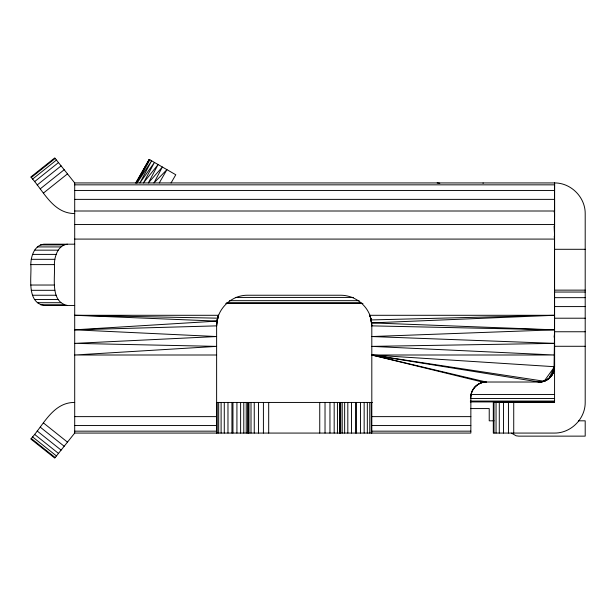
<?xml version="1.0" encoding="UTF-8"?>
<svg xmlns="http://www.w3.org/2000/svg" width="616" height="616" viewBox="0 0 616 616"><rect width="100%" height="100%" fill="white"/><g stroke="black" fill="none" stroke-linecap="round" stroke-linejoin="round"><path stroke-width="0.92" d="M554.569 213.56L554.569 216.978M552.768 372.318L554.231 369.954L554.569 366.705L554.569 343.374L371.81 346.385L554.569 355.001L371.81 355.001L486.163 382.02C478.447 381.905 471.494 388.373 470.901 396.034C471.394 388.35 478.455 381.866 486.163 382.02L539.254 382.028C546.292 382.105 552.721 376.784 554.231 369.954L554.569 315.292L369.931 315.292C365.365 303.549 353.784 295.464 341.179 295.241L247.247 295.241C230.977 295.187 216.401 309.594 216.624 325.864L216.624 433.071M74.705 402.44L74.213 402.44C52.714 402.595 43.328 425.44 30.8 438.985L54.739 458.088L74.705 433.071L470.847 433.071L470.863 396.696M216.624 355.001L74.705 355.001L216.624 346.385L74.705 343.374L216.624 336.544L74.705 329.83L216.624 325.864L217.202 319.927L218.503 315.292L74.705 315.292L216.994 321.105L217.602 318.172L74.705 315.292M216.624 325.864L216.994 321.105L74.705 329.83M74.705 305.451L43.836 305.451C26.057 301.848 31.893 276.83 30.8 264.611C30.885 256.395 34.319 245.222 43.836 244.19L74.705 244.19M67.413 305.451C49.634 301.848 55.471 276.83 54.37 264.611C54.462 256.395 57.896 245.222 67.413 244.19M470.847 397.335L471.186 394.094M554.231 369.954L554.577 333.395L554.1 337.16M216.763 322.892L218.503 315.292L216.763 322.892L217.548 318.38M554.154 212.104L554.569 210.287M554.154 237.191L554.569 235.374L554.1 226.034M471.032 394.964C472.079 387.726 478.848 381.935 486.163 382.02M537.414 381.489C546.092 383.799 554.662 375.298 554.577 366.713L371.81 355.001L539.254 382.028C547.801 382.29 553.776 374.79 554.577 366.713L554.569 182.929L74.705 182.929L54.739 157.912L30.8 177.015C43.582 190.845 52.653 213.113 74.213 213.56L74.705 213.56M483.36 382.259L371.81 355.001L544.105 381.235L548.879 378.632L554.577 366.713L544.105 381.235L539.254 382.028M136.205 182.929L137.137 181.25M138.538 178.732L139.47 177.054M140.402 175.383L149.257 159.444L175.783 174.759L171.063 182.929M135.697 182.929L149.257 159.444L136.105 182.929L149.857 159.79L137.191 182.929L151.621 160.815L139.886 182.929L154.431 162.439L143.443 182.929L158.096 164.549L148.348 182.929L162.362 167.013L153.954 182.929L166.936 169.654L159.274 182.929M138.646 178.794L139.616 177.146M551.32 376.13L553.307 372.788L548.879 378.624L542.788 381.404M548.879 378.624L549.849 377.046M31.231 177.562L55.178 158.458M32.509 179.156L56.449 160.052M34.527 181.697L58.474 162.585M37.168 185L61.107 165.897M40.24 188.85L64.179 169.746M43.536 192.977L67.475 173.874M541.918 381.797L546.577 380.164M554.569 343.374L371.81 336.544L554.569 329.83L371.664 322.892L369.931 315.292L371.664 322.892L554.569 315.292L371.232 319.927L369.931 315.292L371.44 321.105L371.81 325.864L371.81 433.071M74.705 184.839L554.562 184.839L554.569 190.452L74.705 190.452M74.705 199.376L554.569 199.376L554.577 211.003L74.705 211.003M74.705 224.547L554.569 224.547M74.705 239.085L554.569 239.085M40.463 244.883L64.033 244.883M37.322 246.924L60.892 246.924M554.569 249.295L585.2 249.295M34.619 250.165L58.189 250.165M32.548 254.4L56.118 254.4M31.247 259.321L54.816 259.321M30.8 264.611L54.37 264.611M30.8 285.031L54.37 285.031M554.569 290.136L585.2 290.136M31.247 290.313L54.816 290.313M554.569 292.046L585.2 292.046M32.548 295.241L56.118 295.241M235.335 297.428L353.368 297.428M554.569 297.659L585.2 297.659M34.619 299.468L58.189 299.468M229.575 300.67L359.12 300.67M37.322 302.71L60.892 302.71M226.703 302.71L361.045 302.71M225.741 303.403L362.963 303.403M40.463 304.751L64.033 304.751M554.569 306.583L585.2 306.583M554.569 318.21L585.2 318.21M554.569 331.755L585.2 331.755M554.569 346.284L585.2 346.284M471.294 394.456L554.569 394.456M470.339 398.513L554.569 398.513M470.339 401.062L554.569 401.062M470.339 401.932L554.569 401.932M216.462 402.44L372.434 402.44M470.847 408.57L489.227 408.57L489.227 420.82L494.032 420.82M74.705 416.624L216.624 416.624M371.81 416.624L470.847 416.624M578.501 420.82L585.2 420.82L585.2 436.136L518.741 436.136L516.1 435.789L511.519 433.148M74.705 425.548L216.624 425.548M371.81 425.548L470.847 425.548M74.705 431.162L216.624 431.162M371.81 431.162L470.847 431.162M370.832 318.172L371.81 325.864L554.569 329.83M437.152 182.929L439.801 183.275M43.536 423.023L67.475 442.126M40.24 427.15L64.179 446.253M37.168 431L61.107 450.103M34.527 434.303L58.474 453.415M32.509 436.844L56.449 455.948M31.231 438.438L55.178 457.542M370.886 318.38L371.81 325.864M371.232 319.927L371.664 322.892M554.569 186.625L554.569 182.929C570.963 182.829 585.3 197.166 585.2 213.56L585.2 402.44C585.3 418.834 570.963 433.171 554.569 433.071L493.308 433.071L493.308 402.44L554.569 402.44L554.569 182.929L554.569 226.318M513.729 402.44L513.729 433.071M508.446 402.44L508.446 433.071M503.518 402.44L503.518 433.071M499.291 402.44L499.291 433.071M496.049 402.44L496.049 433.071M494.009 402.44L494.009 433.071M483.098 182.929L483.098 183.352M371.294 402.44L371.294 433.071M369.762 402.44L369.762 433.071M367.329 402.44L367.329 433.071M364.156 402.44L364.156 433.071M360.46 402.44L360.46 433.071M356.495 402.44L356.495 433.071M355.478 402.44L355.478 433.071M351.513 402.44L351.513 433.071M347.817 402.44L347.817 433.071M344.644 402.44L344.644 433.071M342.211 402.44L342.211 433.071M340.687 402.44L340.687 433.071M340.163 402.44L340.163 433.071M339.462 402.44L339.462 433.071M337.429 402.44L337.429 433.071M334.18 402.44L334.18 433.071M329.953 402.44L329.953 433.071M325.025 402.44L325.025 433.071M319.743 402.44L319.743 433.071M268.692 402.44L268.692 433.071M263.409 402.44L263.409 433.071M258.481 402.44L258.481 433.071M254.254 402.44L254.254 433.071M251.005 402.44L251.005 433.071M248.964 402.44L248.964 433.071M248.271 402.44L248.271 433.071M247.748 402.44L247.748 433.071M246.223 402.44L246.223 433.071M243.79 402.44L243.79 433.071M240.617 402.44L240.617 433.071M236.921 402.44L236.921 433.071M232.956 402.44L232.956 433.071M231.939 402.44L231.939 433.071M227.974 402.44L227.974 433.071M224.278 402.44L224.278 433.071M221.105 402.44L221.105 433.071M218.672 402.44L218.672 433.071M217.14 402.44L217.14 433.071M74.705 182.929L74.705 433.071"/></g></svg>
